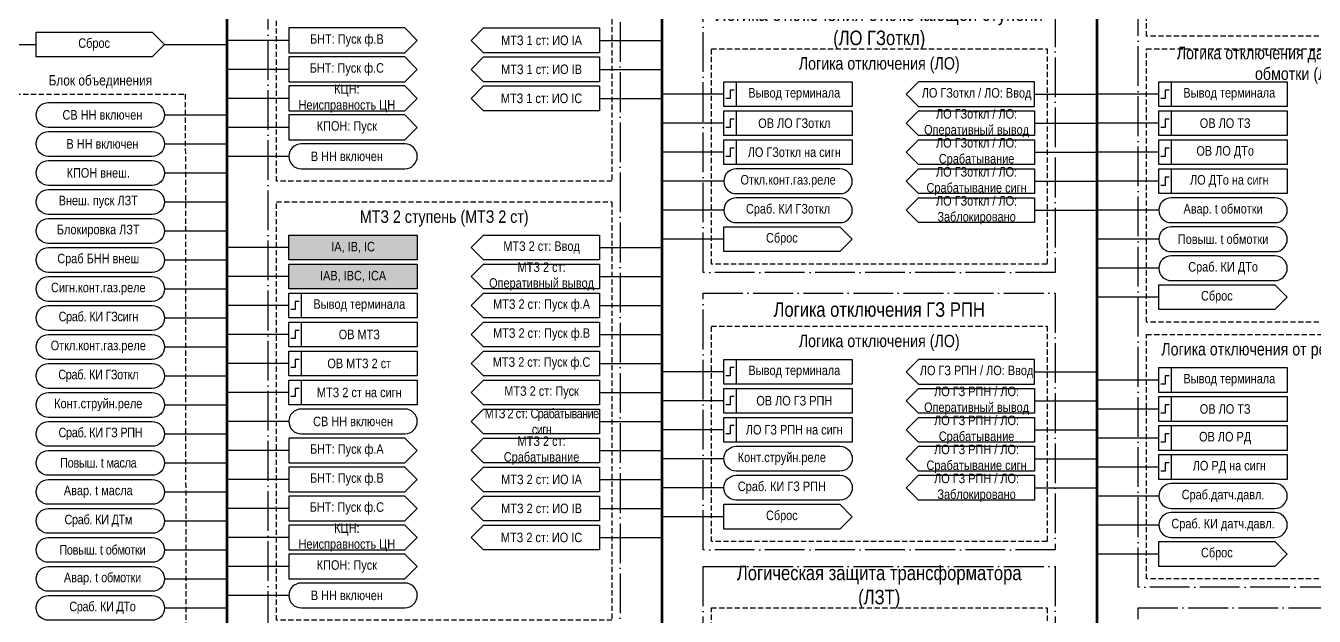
# Model space of a CAD drawing. Header units: millimetres. Extents: x -1595 to 2157, y 0 to 879.
# Drawn here: x -1393.5 to -1082.5, y 528 to 670.5 of the extents above; entities that cross this region are included whole.
import ezdxf

# ---------------------------------------------------------------- set-up
doc = ezdxf.new("R2010")
doc.units = ezdxf.units.MM
doc.linetypes.add('ACAD_ISO04W100', pattern=[30, 24, -3, 0, -3])
doc.linetypes.add('штриховая2', pattern=[0.375, 0.25, -0.125])
doc.layers.add('TEXT', color=7, linetype='Continuous', lineweight=25)
doc.styles.add('2.5_Gost_RD', font='ARIALN.TTF', dxfattribs={"height": 2.5})
doc.styles.add('3.5_Gost_RD', font='ARIALN.TTF', dxfattribs={"height": 3.5})

msp = doc.modelspace()

# ---------------------------------------------------------------- hatches: boundary and pattern name
at = {"ltscale": 100, "true_color": 0xef8637}
h = msp.add_hatch(color=30, dxfattribs=at)
h.dxf.hatch_style = 1
h.paths.add_polyline_path([(-1330, 620), (-1299, 620), (-1299, 614), (-1330, 614)])
h = msp.add_hatch(color=30, dxfattribs=at)
h.dxf.hatch_style = 1
h.paths.add_polyline_path([(-1330, 613), (-1299, 613), (-1299, 607), (-1330, 607)])

# ---------------------------------------------------------------- linework, layer by layer
at = {"lineweight": 100, "ltscale": 100}
for p, q in [((-1345, 744), (-1345, 112)), ((-1240, 744), (-1240, 112)), ((-1135, 744), (-1135, 112))]:
    msp.add_line(p, q, dxfattribs=at)
at = {"ltscale": 100}
for p, q in [((-1360, 666), (-1345, 666)), ((-1330, 667), (-1345, 667)), ((-1255, 667), (-1240, 667)), ((-1330, 660), (-1345, 660)), ((-1255, 660), (-1240, 660)), ((-1225, 654), (-1240, 654)), ((-1150, 654), (-1135, 654)), ((-1120, 654), (-1135, 654)), ((-1330, 653), (-1345, 653)), ((-1255, 653), (-1240, 653)), ((-1360, 649), (-1345, 649)), ((-1225, 647), (-1240, 647)), ((-1150, 647), (-1135, 647)), ((-1120, 647), (-1135, 647)), ((-1330, 646), (-1345, 646)), ((-1360, 642), (-1345, 642)), ((-1330, 639), (-1345, 639)), ((-1225, 640), (-1240, 640)), ((-1150, 640), (-1135, 640)), ((-1120, 640), (-1135, 640)), ((-1360, 635), (-1345, 635)), ((-1225, 633), (-1240, 633)), ((-1150, 633), (-1135, 633)), ((-1120, 633), (-1135, 633)), ((-1360, 628), (-1345, 628)), ((-1225, 626), (-1240, 626)), ((-1150, 626), (-1135, 626)), ((-1120, 626), (-1135, 626)), ((-1360, 621), (-1345, 621)), ((-1225, 619), (-1240, 619)), ((-1120, 619), (-1135, 619)), ((-1330, 617), (-1345, 617)), ((-1255, 617), (-1240, 617)), ((-1360, 614), (-1345, 614)), ((-1330, 610), (-1345, 610)), ((-1255, 610), (-1240, 610)), ((-1120, 612), (-1135, 612)), ((-1360, 607), (-1345, 607)), ((-1120, 605), (-1135, 605)), ((-1330, 603), (-1345, 603)), ((-1255, 603), (-1240, 603)), ((-1360, 600), (-1345, 600)), ((-1330, 596), (-1345, 596)), ((-1255, 596), (-1240, 596)), ((-1360, 593), (-1345, 593)), ((-1330, 589), (-1345, 589)), ((-1255, 589), (-1240, 589)), ((-1360, 586), (-1345, 586)), ((-1225, 587), (-1240, 587)), ((-1150, 587), (-1135, 587)), ((-1120, 585), (-1135, 585)), ((-1330, 582), (-1345, 582)), ((-1255, 582), (-1240, 582)), ((-1360, 579), (-1345, 579)), ((-1225, 580), (-1240, 580)), ((-1150, 580), (-1135, 580)), ((-1120, 578), (-1135, 578)), ((-1330, 575), (-1345, 575)), ((-1255, 575), (-1240, 575)), ((-1225, 573), (-1240, 573)), ((-1150, 573), (-1135, 573)), ((-1360, 572), (-1345, 572)), ((-1120, 571), (-1135, 571)), ((-1330, 568), (-1345, 568)), ((-1255, 568), (-1240, 568)), ((-1360, 565), (-1345, 565)), ((-1225, 566), (-1240, 566)), ((-1150, 566), (-1135, 566)), ((-1120, 564), (-1135, 564)), ((-1330, 561), (-1345, 561)), ((-1255, 561), (-1240, 561)), ((-1360, 558), (-1345, 558)), ((-1225, 559), (-1240, 559)), ((-1150, 559), (-1135, 559)), ((-1120, 557), (-1135, 557)), ((-1330, 554), (-1345, 554)), ((-1255, 554), (-1240, 554)), ((-1360, 551), (-1345, 551)), ((-1225, 552), (-1240, 552)), ((-1120, 550), (-1135, 550)), ((-1330, 547), (-1345, 547)), ((-1255, 547), (-1240, 547)), ((-1360, 544), (-1345, 544)), ((-1120, 543), (-1135, 543)), ((-1330, 540), (-1345, 540)), ((-1360, 537), (-1345, 537)), ((-1330, 533), (-1345, 533)), ((-1360, 530), (-1345, 530))]:
    msp.add_line(p, q, dxfattribs=at)
at = {"color": 251, "linetype": 'ACAD_ISO04W100', "lineweight": 30, "ltscale": 0.4, "true_color": 0x58595b}
for points in [[(-1335, 744), (-1250, 744), (-1250, 234), (-1335, 234)], [(-1125, 744), (-1040, 744), (-1040, 535), (-1125, 535)], [(-1230, 675), (-1145, 675), (-1145, 611), (-1230, 611)], [(-1230, 606), (-1145, 606), (-1145, 544), (-1230, 544)], [(-1230, 540), (-1145, 540), (-1145, 482), (-1230, 482)], [(-1125, 530), (-1040, 530), (-1040, 370), (-1125, 370)]]:
    msp.add_lwpolyline(points, close=True, dxfattribs=at)
at = {"linetype": 'штриховая2', "ltscale": 5}
for points in [[(-1333, 734), (-1252, 734), (-1252, 633), (-1333, 633)], [(-1123, 734), (-1042, 734), (-1042, 668), (-1123, 668)], [(-1228, 665), (-1147, 665), (-1147, 613), (-1228, 613)], [(-1123, 665), (-1042, 665), (-1042, 599), (-1123, 599)], [(-1333, 628), (-1252, 628), (-1252, 527), (-1333, 527)], [(-1228, 598), (-1147, 598), (-1147, 546), (-1228, 546)], [(-1123, 596), (-1042, 596), (-1042, 537), (-1123, 537)], [(-1228, 530), (-1147, 530), (-1147, 484), (-1228, 484)]]:
    msp.add_lwpolyline(points, close=True, dxfattribs=at)
at = {"ltscale": 100}
for points in [[(-1391, 669), (-1363, 669), (-1360, 666), (-1363, 663), (-1391, 663), (-1391, 669)], [(-1299, 667), (-1302, 670), (-1330, 670), (-1330, 664), (-1302, 664), (-1299, 667)], [(-1405, 666), (-1391, 666)], [(-1299, 660), (-1302, 663), (-1330, 663), (-1330, 657), (-1302, 657), (-1299, 660)], [(-1299, 653), (-1302, 656), (-1330, 656), (-1330, 650), (-1302, 650), (-1299, 653)], [(-1299, 646), (-1302, 649), (-1330, 649), (-1330, 643), (-1302, 643), (-1299, 646)], [(-1181, 640), (-1178, 643), (-1150, 643), (-1150, 637), (-1178, 637), (-1181, 640)], [(-1181, 633), (-1178, 636), (-1150, 636), (-1150, 630), (-1178, 630), (-1181, 633)], [(-1181, 626), (-1178, 629), (-1150, 629), (-1150, 623), (-1178, 623), (-1181, 626)], [(-1225, 622), (-1197, 622), (-1194, 619), (-1197, 616), (-1225, 616), (-1225, 622)], [(-1120, 608), (-1092, 608), (-1089, 605), (-1092, 602), (-1120, 602), (-1120, 608)], [(-1181, 573), (-1178, 576), (-1150, 576), (-1150, 570), (-1178, 570), (-1181, 573)], [(-1299, 568), (-1302, 571), (-1330, 571), (-1330, 565), (-1302, 565), (-1299, 568)], [(-1181, 566), (-1178, 569), (-1150, 569), (-1150, 563), (-1178, 563), (-1181, 566)], [(-1299, 561), (-1302, 564), (-1330, 564), (-1330, 558), (-1302, 558), (-1299, 561)], [(-1181, 559), (-1178, 562), (-1150, 562), (-1150, 556), (-1178, 556), (-1181, 559)], [(-1299, 554), (-1302, 557), (-1330, 557), (-1330, 551), (-1302, 551), (-1299, 554)], [(-1225, 555), (-1197, 555), (-1194, 552), (-1197, 549), (-1225, 549), (-1225, 555)], [(-1299, 547), (-1302, 550), (-1330, 550), (-1330, 544), (-1302, 544), (-1299, 547)], [(-1120, 546), (-1092, 546), (-1089, 543), (-1092, 540), (-1120, 540), (-1120, 546)], [(-1299, 540), (-1302, 543), (-1330, 543), (-1330, 537), (-1302, 537), (-1299, 540)]]:
    msp.add_lwpolyline(points, dxfattribs=at)
for points in [[(-1255, 670), (-1255, 664), (-1283, 664), (-1286, 667), (-1283, 670)], [(-1255, 663), (-1255, 657), (-1283, 657), (-1286, 660), (-1283, 663)], [(-1225, 657), (-1222, 657), (-1222, 651), (-1225, 651)], [(-1225, 657), (-1194, 657), (-1194, 651), (-1225, 651)], [(-1178, 657), (-1181, 654), (-1178, 651), (-1150, 651), (-1150, 657)], [(-1120, 657), (-1117, 657), (-1117, 651), (-1120, 651)], [(-1120, 657), (-1089, 657), (-1089, 651), (-1120, 651)], [(-1255, 656), (-1255, 650), (-1283, 650), (-1286, 653), (-1283, 656)], [(-1225, 650), (-1222, 650), (-1222, 644), (-1225, 644)], [(-1225, 650), (-1194, 650), (-1194, 644), (-1225, 644)], [(-1178, 650), (-1150, 650), (-1150, 644), (-1178, 644), (-1181, 647)], [(-1120, 650), (-1117, 650), (-1117, 644), (-1120, 644)], [(-1120, 650), (-1089, 650), (-1089, 644), (-1120, 644)], [(-1225, 643), (-1222, 643), (-1222, 637), (-1225, 637)], [(-1225, 643), (-1194, 643), (-1194, 637), (-1225, 637)], [(-1120, 643), (-1117, 643), (-1117, 637), (-1120, 637)], [(-1120, 643), (-1089, 643), (-1089, 637), (-1120, 637)], [(-1120, 636), (-1117, 636), (-1117, 630), (-1120, 630)], [(-1120, 636), (-1089, 636), (-1089, 630), (-1120, 630)], [(-1330, 620), (-1299, 620), (-1299, 614), (-1330, 614)], [(-1255, 620), (-1255, 614), (-1283, 614), (-1286, 617), (-1283, 620)], [(-1330, 613), (-1299, 613), (-1299, 607), (-1330, 607)], [(-1255, 613), (-1255, 607), (-1283, 607), (-1286, 610), (-1283, 613)], [(-1330, 606), (-1327, 606), (-1327, 600), (-1330, 600)], [(-1330, 606), (-1299, 606), (-1299, 600), (-1330, 600)], [(-1255, 606), (-1255, 600), (-1283, 600), (-1286, 603), (-1283, 606)], [(-1330, 599), (-1327, 599), (-1327, 593), (-1330, 593)], [(-1330, 599), (-1299, 599), (-1299, 593), (-1330, 593)], [(-1255, 599), (-1255, 593), (-1283, 593), (-1286, 596), (-1283, 599)], [(-1330, 592), (-1327, 592), (-1327, 586), (-1330, 586)], [(-1330, 592), (-1299, 592), (-1299, 586), (-1330, 586)], [(-1255, 592), (-1255, 586), (-1283, 586), (-1286, 589), (-1283, 592)], [(-1225, 590), (-1222, 590), (-1222, 584), (-1225, 584)], [(-1225, 590), (-1194, 590), (-1194, 584), (-1225, 584)], [(-1178, 590), (-1181, 587), (-1178, 584), (-1150, 584), (-1150, 590)], [(-1120, 588), (-1117, 588), (-1117, 582), (-1120, 582)], [(-1120, 588), (-1089, 588), (-1089, 582), (-1120, 582)], [(-1330, 585), (-1327, 585), (-1327, 579), (-1330, 579)], [(-1330, 585), (-1299, 585), (-1299, 579), (-1330, 579)], [(-1255, 585), (-1255, 579), (-1283, 579), (-1286, 582), (-1283, 585)], [(-1225, 583), (-1222, 583), (-1222, 577), (-1225, 577)], [(-1225, 583), (-1194, 583), (-1194, 577), (-1225, 577)], [(-1178, 583), (-1150, 583), (-1150, 577), (-1178, 577), (-1181, 580)], [(-1120, 581), (-1117, 581), (-1117, 575), (-1120, 575)], [(-1120, 581), (-1089, 581), (-1089, 575), (-1120, 575)], [(-1255, 578), (-1255, 572), (-1283, 572), (-1286, 575), (-1283, 578)], [(-1225, 576), (-1222, 576), (-1222, 570), (-1225, 570)], [(-1225, 576), (-1194, 576), (-1194, 570), (-1225, 570)], [(-1120, 574), (-1117, 574), (-1117, 568), (-1120, 568)], [(-1120, 574), (-1089, 574), (-1089, 568), (-1120, 568)], [(-1255, 571), (-1255, 565), (-1283, 565), (-1286, 568), (-1283, 571)], [(-1120, 567), (-1117, 567), (-1117, 561), (-1120, 561)], [(-1120, 567), (-1089, 567), (-1089, 561), (-1120, 561)], [(-1255, 564), (-1255, 558), (-1283, 558), (-1286, 561), (-1283, 564)], [(-1255, 557), (-1255, 551), (-1283, 551), (-1286, 554), (-1283, 557)], [(-1255, 550), (-1255, 544), (-1283, 544), (-1286, 547), (-1283, 550)]]:
    msp.add_lwpolyline(points, close=True, dxfattribs=at)
at = {"color": 7, "linetype": 'штриховая2', "ltscale": 5}
msp.add_lwpolyline([(-1396, 654), (-1355, 654), (-1354.5, 160), (-1395.5, 160)], close=True, dxfattribs=at)
at = {"lineweight": 30, "ltscale": 100}
for points in [[(-1222.5, 655), (-1223.5, 655), (-1223.5, 653), (-1224.5, 653)], [(-1117.5, 655), (-1118.5, 655), (-1118.5, 653), (-1119.5, 653)], [(-1222.5, 648), (-1223.5, 648), (-1223.5, 646), (-1224.5, 646)], [(-1117.5, 648), (-1118.5, 648), (-1118.5, 646), (-1119.5, 646)], [(-1222.5, 641), (-1223.5, 641), (-1223.5, 639), (-1224.5, 639)], [(-1117.5, 641), (-1118.5, 641), (-1118.5, 639), (-1119.5, 639)], [(-1117.5, 634), (-1118.5, 634), (-1118.5, 632), (-1119.5, 632)], [(-1327.5, 604), (-1328.5, 604), (-1328.5, 602), (-1329.5, 602)], [(-1327.5, 597), (-1328.5, 597), (-1328.5, 595), (-1329.5, 595)], [(-1327.5, 590), (-1328.5, 590), (-1328.5, 588), (-1329.5, 588)], [(-1222.5, 588), (-1223.5, 588), (-1223.5, 586), (-1224.5, 586)], [(-1117.5, 586), (-1118.5, 586), (-1118.5, 584), (-1119.5, 584)], [(-1327.5, 583), (-1328.5, 583), (-1328.5, 581), (-1329.5, 581)], [(-1222.5, 581), (-1223.5, 581), (-1223.5, 579), (-1224.5, 579)], [(-1117.5, 579), (-1118.5, 579), (-1118.5, 577), (-1119.5, 577)], [(-1222.5, 574), (-1223.5, 574), (-1223.5, 572), (-1224.5, 572)], [(-1117.5, 572), (-1118.5, 572), (-1118.5, 570), (-1119.5, 570)], [(-1117.5, 565), (-1118.5, 565), (-1118.5, 563), (-1119.5, 563)]]:
    msp.add_lwpolyline(points, dxfattribs=at)
at = {"ltscale": 100}
for points in [[(-1388, 646, -1), (-1388, 652), (-1363, 652, -1), (-1363, 646)], [(-1388, 639, -1), (-1388, 645), (-1363, 645, -1), (-1363, 639)], [(-1327, 636), (-1302, 636, 1), (-1302, 642), (-1327, 642, 1)], [(-1388, 632, -1), (-1388, 638), (-1363, 638, -1), (-1363, 632)], [(-1222, 630), (-1197, 630, 1), (-1197, 636), (-1222, 636, 1)], [(-1388, 625, -1), (-1388, 631), (-1363, 631, -1), (-1363, 625)], [(-1222, 623), (-1197, 623, 1), (-1197, 629), (-1222, 629, 1)], [(-1117, 623), (-1092, 623, 1), (-1092, 629), (-1117, 629, 1)], [(-1388, 618, -1), (-1388, 624), (-1363, 624, -1), (-1363, 618)], [(-1117, 616), (-1092, 616, 1), (-1092, 622), (-1117, 622, 1)], [(-1388, 611, -1), (-1388, 617), (-1363, 617, -1), (-1363, 611)], [(-1117, 609), (-1092, 609, 1), (-1092, 615), (-1117, 615, 1)], [(-1388, 604, -1), (-1388, 610), (-1363, 610, -1), (-1363, 604)], [(-1388, 597, -1), (-1388, 603), (-1363, 603, -1), (-1363, 597)], [(-1388, 590, -1), (-1388, 596), (-1363, 596, -1), (-1363, 590)], [(-1388, 583, -1), (-1388, 589), (-1363, 589, -1), (-1363, 583)], [(-1388, 576, -1), (-1388, 582), (-1363, 582, -1), (-1363, 576)], [(-1327, 572), (-1302, 572, 1), (-1302, 578), (-1327, 578, 1)], [(-1388, 569, -1), (-1388, 575), (-1363, 575, -1), (-1363, 569)], [(-1388, 562, -1), (-1388, 568), (-1363, 568, -1), (-1363, 562)], [(-1222, 563, -1), (-1222, 569), (-1197, 569, -1), (-1197, 563)], [(-1388, 555, -1), (-1388, 561), (-1363, 561, -1), (-1363, 555)], [(-1222, 556, -1), (-1222, 562), (-1197, 562, -1), (-1197, 556)], [(-1117, 554), (-1092, 554, 1), (-1092, 560), (-1117, 560, 1)], [(-1388, 548, -1), (-1388, 554), (-1363, 554, -1), (-1363, 548)], [(-1117, 547), (-1092, 547, 1), (-1092, 553), (-1117, 553, 1)], [(-1388, 541, -1), (-1388, 547), (-1363, 547, -1), (-1363, 541)], [(-1388, 534, -1), (-1388, 540), (-1363, 540, -1), (-1363, 534)], [(-1327, 530), (-1302, 530, 1), (-1302, 536), (-1327, 536, 1)], [(-1388, 527, -1), (-1388, 533), (-1363, 533, -1), (-1363, 527)]]:
    msp.add_lwpolyline(points, format="xyb", close=True, dxfattribs=at)

# ---------------------------------------------------------------- texts
at = {"color": 30, "ltscale": 100, "true_color": 0xef8637, "attachment_point": 5, "style": '3.5_Gost_RD'}
for s, insert, char_height, width in [('Логика отключения отключающей ступени (ЛО ГЗоткл) ', (-1187.5, 670), 3.5, 85), ('Логика отключения (ЛО)', (-1187.5, 661), 3, 81), ('Логика отключения датчика температуры обмотки (ЛО ДТо)', (-1082.5, 661), 3, 78.5343), ('МТЗ 2 ступень (МТЗ 2 ст)', (-1292.5, 624), 3, 81), ('Логика отключения ГЗ РПН ', (-1187.5, 602), 3.5, 85), ('Логика отключения (ЛО)', (-1187.5, 594), 3, 81), ('Логика отключения от реле давления (ЛО РД)', (-1082.5, 592), 3, 81), ('Логическая защита трансформатора \\P(ЛЗТ) ', (-1187.5, 535), 3.5, 85)]:
    msp.add_mtext(s, dxfattribs=dict(at, insert=insert, char_height=char_height, width=width))
at = {"ltscale": 100, "attachment_point": 5, "style": '2.5_Gost_RD'}
for s, insert, char_height, width in [('Сброс', (-1377, 666), 2.3, 28), ('МТЗ 1 ст: ИО IА', (-1269, 667), 2.3, 28), ('МТЗ 1 ст: ИО IВ', (-1269, 660), 2.3, 28), ('Блок объединения', (-1375.5, 657), 2.5, 41), ('КЦН: Неисправность ЦН', (-1316, 653), 2.3, 24.1147), ('МТЗ 1 ст: ИО IС', (-1269, 653), 2.3, 28), ('СВ НН включен', (-1375, 649), 2.3, 31), ('КПОН: Пуск', (-1316, 646), 2.3, 28), ('В НН включен', (-1375, 642), 2.3, 28), ('В НН включен', (-1316, 639), 2.3, 28), ('КПОН внеш.', (-1376, 635), 2.3, 31), ('Сброс', (-1211, 619), 2.3, 28), ('МТЗ 2 ст: Ввод', (-1269, 617), 2.3, 28), ('Сраб БНН внеш', (-1376, 614), 2.3, 30.2779), ('МТЗ 2 ст: Оперативный вывод', (-1269, 610), 2.3, 28), ('Сброс', (-1106, 605), 2.3, 28), ('МТЗ 2 ст: Пуск ф.А', (-1269, 603), 2.3, 28), ('МТЗ 2 ст: Пуск ф.В', (-1269, 596), 2.3, 28), ('МТЗ 2 ст: Пуск ф.С', (-1269, 589), 2.3, 28), ('ЛО ГЗ РПН / ЛО: Ввод', (-1164, 587), 2.3, 28), ('МТЗ 2 ст: Пуск', (-1269, 582), 2.3, 28), ('ЛО ГЗ РПН / ЛО: Оперативный вывод', (-1164, 580), 2.3, 30.44), ('\\A1;Конт.струйн.реле', (-1376, 579), 2.3, 31), ('СВ НН включен', (-1314.5, 575), 2.3, 31), ('{\\T0.9;МТЗ 2 ст: Срабатывание сигн}', (-1269, 575), 2.3, 28), ('ЛО ГЗ РПН / ЛО: Срабатывание', (-1164, 573), 2.3, 28), ('\\A1;{\\T0.95;Сраб. КИ ГЗ РПН}', (-1375.5, 572), 2.3, 31), ('МТЗ 2 ст: Срабатывание ', (-1269, 568), 2.3, 28), ('ЛО ГЗ РПН / ЛО: Срабатывание сигн', (-1164, 566), 2.3, 28), ('\\A1;Конт.струйн.реле', (-1211, 566), 2.3, 31), ('МТЗ 2 ст: ИО IА', (-1269, 561), 2.3, 28), ('\\A1;Сраб. КИ ГЗ РПН', (-1211, 559), 2.3, 31), ('ЛО ГЗ РПН / ЛО: Заблокировано', (-1164, 559), 2.3, 28), ('МТЗ 2 ст: ИО IВ', (-1269, 554), 2.3, 28), ('Сброс', (-1211, 552), 2.3, 28), ('КЦН: Неисправность ЦН', (-1316, 547), 2.3, 24.1147), ('МТЗ 2 ст: ИО IС', (-1269, 547), 2.3, 28), ('Сброс', (-1106, 543), 2.3, 28), ('КПОН: Пуск', (-1316, 540), 2.3, 28), ('В НН включен', (-1316, 533), 2.3, 28)]:
    msp.add_mtext(s, dxfattribs=dict(at, insert=insert, char_height=char_height, width=width))
at = {"color": 0, "ltscale": 100, "char_height": 2.3, "attachment_point": 5, "style": '2.5_Gost_RD'}
for s, insert, width in [('{\\C256;IA, IB, IC}', (-1314.5, 617), 23.725), ('{\\C256;IAB, IBC, ICA}', (-1314.5, 610), 23.725), ('{\\C256;Вывод терминала}', (-1313, 603), 28), ('{\\C256;МТЗ 2 ст на сигн}', (-1313, 582), 28)]:
    msp.add_mtext(s, dxfattribs=dict(at, insert=insert, width=width))
at = {"layer": 'TEXT', "ltscale": 100, "char_height": 2.3, "attachment_point": 5, "style": '2.5_Gost_RD'}
for s, insert, width in [('БНТ: Пуск ф.В', (-1316, 667), 28), ('БНТ: Пуск ф.С', (-1316, 660), 28), ('ЛО ГЗоткл / ЛО: Ввод', (-1164, 654), 28), ('ЛО ГЗоткл / ЛО: Оперативный вывод', (-1164, 647), 35.6726), ('ЛО ГЗоткл / ЛО: Срабатывание', (-1164, 640), 28), ('\\A1;Откл.конт.газ.реле', (-1209.5, 633), 31), ('ЛО ГЗоткл / ЛО: Срабатывание сигн', (-1164, 633), 28.2786), ('\\A1;Внеш. пуск ЛЗТ', (-1376, 628), 31), ('ЛО ГЗоткл / ЛО: Заблокировано', (-1164, 626), 33.8497), ('\\A1;Сраб. КИ ГЗоткл', (-1209.5, 626), 31), ('\\A1;Авар. t обмотки', (-1104.5, 626), 31), ('\\A1;Блокировка ЛЗТ', (-1376, 621), 31), ('\\A1;Сигн.конт.газ.реле', (-1376, 607), 31), ('\\A1;{\\T0.95;Сраб. КИ ГЗсигн}', (-1376, 600), 31), ('\\A1;Откл.конт.газ.реле', (-1376, 593), 31), ('\\A1;{\\T0.95;Сраб. КИ ГЗоткл}', (-1376, 586), 31), ('БНТ: Пуск ф.А', (-1316, 568), 28), ('\\A1;{\\T0.95;Повыш. t масла }', (-1376, 565), 31), ('БНТ: Пуск ф.В', (-1316, 561), 28), ('\\A1;Авар. t масла', (-1376, 558), 31), ('\\A1;Сраб.д{\\T0.95;а}тч.давл.', (-1104.5, 557), 31), ('БНТ: Пуск ф.С', (-1316, 554), 28), ('\\A1;{\\T0.95;Сраб. КИ ДТм}', (-1376, 551), 31), ('\\A1;{\\T0.95;Повыш. t обмотки}', (-1375, 544), 31), ('\\A1;Авар. t {\\T0.95;обмотки}', (-1375, 537), 31), ('\\A1;{\\T0.95;Сраб. КИ ДТо}', (-1375, 530), 31)]:
    msp.add_mtext(s, dxfattribs=dict(at, insert=insert, width=width))
at = {"layer": 'TEXT', "color": 0, "ltscale": 100, "char_height": 2.3, "attachment_point": 5, "style": '2.5_Gost_RD'}
for s, insert, width in [('{\\C256;Вывод терминала}', (-1208, 654), 28), ('{\\C256;Вывод терминала}', (-1103, 654), 28), ('{\\C256;ОВ ЛО ГЗоткл}', (-1208, 647), 28), ('{\\C256;ОВ ЛО ТЗ}', (-1104, 647), 28), ('{\\C256;ЛО ГЗоткл на сигн}', (-1208, 640), 28), ('{\\C256;ОВ ЛО ДТо}', (-1104, 640), 28), ('{\\C256;ЛО ДТо на сигн}', (-1103, 633), 28), ('\\A1;{\\C256;Повыш. t обмотки}', (-1104.5, 619), 31), ('\\A1;{\\C256;Сраб. КИ ДТо}', (-1104.5, 612), 31), ('{\\C256;ОВ МТЗ}', (-1313, 596), 28), ('{\\C256;ОВ МТЗ 2 ст}', (-1313, 589), 28), ('{\\C256;Вывод терминала}', (-1208, 587), 28), ('{\\C256;Вывод терминала}', (-1103, 585), 28), ('{\\C256;ОВ ЛО ГЗ РПН}', (-1208, 580), 28), ('{\\C256;ОВ ЛО ТЗ}', (-1104, 578), 28), ('{\\C256;ЛО ГЗ РПН на сигн}', (-1208, 573), 28), ('{\\C256;ОВ ЛО РД}', (-1104, 571), 28), ('{\\C256;ЛО РД на сигн}', (-1103, 564), 28), ('\\A1;{\\C256;Сраб. КИ датч.давл.}', (-1104.5, 550), 31)]:
    msp.add_mtext(s, dxfattribs=dict(at, insert=insert, width=width))

doc.saveas('drawing.dxf')
